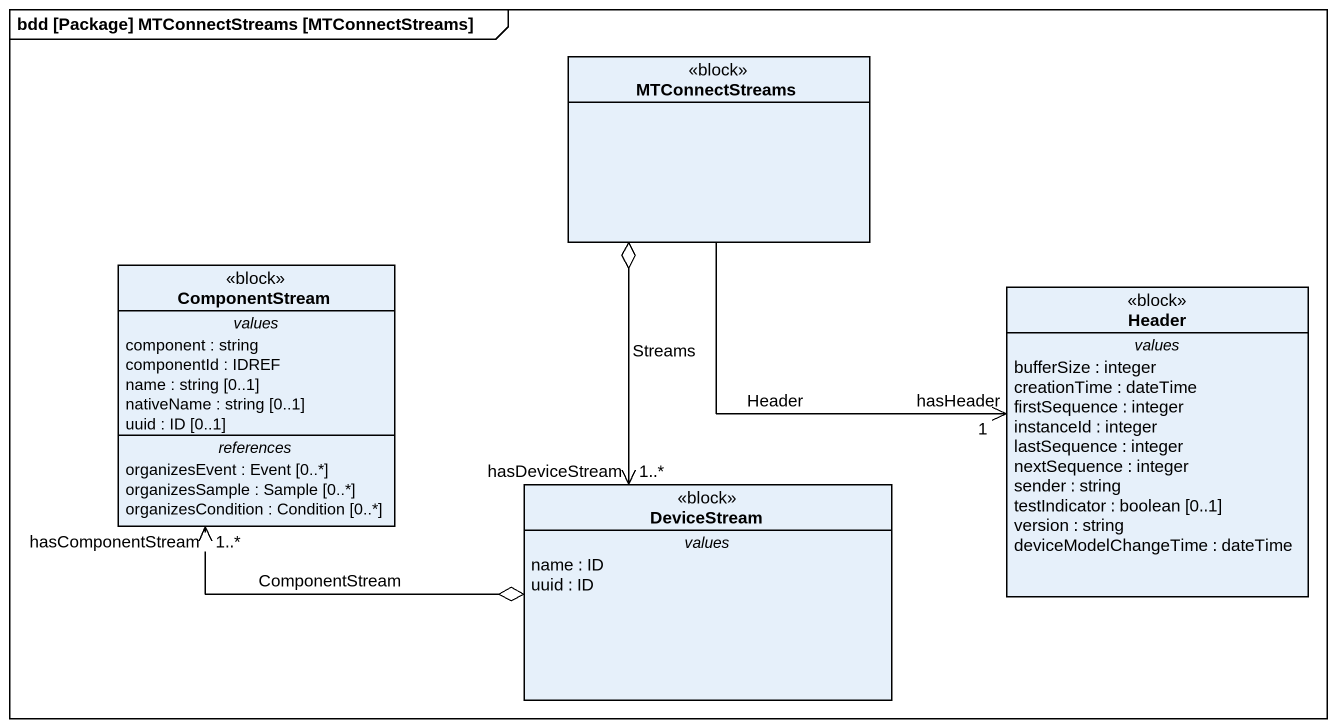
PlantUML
@startuml
mainframe bdd [Package] MTConnectStreams [MTConnectStreams]
hide circle
hide empty members
class MTConnectStreams <<block>>
class ComponentStream <<block>> {
  -- values --
  component : string
  componentId : IDREF
  name : string [0..1]
  nativeName : string [0..1]
  uuid : ID [0..1]
  -- references --
  organizesEvent : Event [0..*]
  organizesSample : Sample [0..*]
  organizesCondition : Condition [0..*]
}
class "Header" as Header_ <<block>> {
  -- values --
  bufferSize : integer
  creationTime : dateTime
  firstSequence : integer
  instanceId : integer
  lastSequence : integer
  nextSequence : integer
  sender : string
  testIndicator : boolean [0..1]
  version : string
  deviceModelChangeTime : dateTime
}
class DeviceStream <<block>> {
  -- values --
  name : ID
  uuid : ID
}
MTConnectStreams --> "hasHeader\n1" Header_ : Header
ComponentStream "hasComponentStream\n1..*" <-right-o DeviceStream : ComponentStream
DeviceStream "hasDeviceStream\n1..*" <-up-o MTConnectStreams : Streams
@enduml
